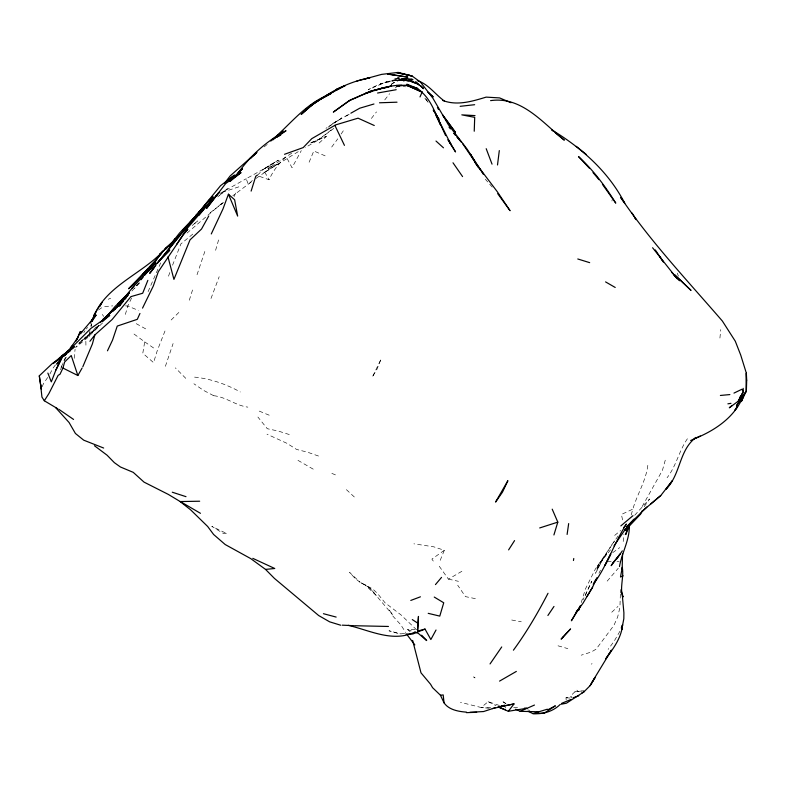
<?xml version="1.0" encoding="UTF-8"?>
<svg xmlns="http://www.w3.org/2000/svg" width="786" height="786" viewBox="0 0 786 786"><rect width="100%" height="100%" fill="white"/><g stroke="black" fill="none" stroke-linecap="round" stroke-linejoin="round"><path stroke-width="0.59" stroke-dasharray="3.93 2.95" d="M74.189 358.377L75.092 349.141M620.36 594.196L619.977 605.829M620.37 593.017L620.4 589.48M719.917 338.068L720.752 329.599M623.21 541.554L623.966 534.244M85.929 345.201L85.762 337.086L89.26 336.565L90.017 330.071M647.821 465.322C645.964 480.816 637.171 494.247 632.858 509.073M611.95 201.049L612.156 199.772M134.013 334.03L144.703 341.871L142.797 353.238L153.555 362.621L157.298 350.556L165.394 329.953M89.26 336.565L90.105 331.918M91.166 326.111L91.589 323.793M60.551 369.734L62.988 362.926M90.911 325.895L91.353 323.812M619.751 608.138L617.668 616.981L613.886 625.42L596.161 649.108L591.219 652.056L581.178 655.19M665.261 460.164L662.431 470.323L641.474 507.776M631.178 515.027L632.681 509.662M90.98 326.701L91.618 324.451M125.357 314.449L127.784 306.049L131.95 297.285M215.59 250.331L219.323 237.401M581.237 602.587L585.432 588.93L595.395 569.015L614.701 540.886M189.288 300.262L193.15 288.059M204.832 251.461L196.883 275.198M165.384 366.335L173.107 343.521M210.992 298.503L219.196 276.701M168.479 276.21L170.11 271.818M172.547 265.236L180.908 243.896L193.287 233.697M619.967 631.197L613.994 641.464L608.118 649.393M440.189 560.349L444.316 550.298L433.774 546.83L413.908 543.814M148.073 291.685L161.828 260.245M309.114 162.25L313.81 150.981L326.111 156.267M63.971 360.705L65.434 357.325M42.159 386.702L43.564 383.46L49.341 375.079M234.061 196.628L236.095 192.187M585.148 595.857L591.799 581.159L583.006 599.797M644.215 506.724L649.56 498.972L633.496 516.589M61.023 367.357L63.98 361.491M64.472 360.519L67.213 355.4M598.952 573.22L600.514 570.135M49.852 374.097L52.908 368.261L56.307 363.761M291.665 153.211L267.898 168.705L279.177 163.704L263.585 169.088L257.189 175.543L269.097 179.778C272.988 170.857 278.991 163.174 286.133 156.64L292.019 167.713L301.303 150.617M687.416 438.745C678.957 450.889 676.333 466.049 667.068 477.75M83.788 332.625L85.006 330.651M341.114 134.052L343.787 130.093M618.12 535.973L611.488 545.189L596.368 569.938L603.707 557.51L607.323 552.755L597.281 566.5L603.707 557.51L595.533 573.279L601.83 560.497L611.439 548.736M331.692 147.051L337.774 138.827M371.365 118.46L376.494 111.887M384.747 99.91L389.63 93.681M607.156 581.149L618.277 568.239M86.293 329.01L87.59 327.369M138.994 282.881L131.92 291.075M139.78 282.773L134.504 288.364M96.393 326.76L87.6 336.182L76.35 346.38M136.351 285.485L137.953 283.844M98.82 325.345L87.6 336.182L93.396 330.827L78.669 343.403M252.345 180.446L248.317 184.523L246.215 178.717L263.143 169.324L269.097 179.778M102.642 322.85L86.941 338.216L75.594 347.55M171.151 320.02L180.21 311.118M99.183 325.512L91.412 332.95L99.213 325.492M581.945 690.953L574.851 691.857L570.43 696.062L571.412 697.477M319.116 143.042L326.485 136.391M611.744 612.255L617.973 606.409M395.338 87.904L397.274 86.234M79.661 342.421L86.175 336.85L81.695 340.662M219.51 195.38L227.4 188.669L217.693 196.932M499.454 705.484L488.135 701.692L481.17 707.518L460.439 702.281M614.662 535.433L620.675 530.491M333.824 128.364L317.554 140.478L305.145 147.621M221.367 203.741L186.754 233.295M251.206 181.979L232.774 195.832M220.345 204.871L224.089 201.943M210.039 212.898L222.9 202.876M264.116 146.864L268.969 143.101M331.24 129.955L319.254 139.142L310.067 143.278L326.18 136.41L309.527 143.465M328.076 127.194L341.851 117.88L325.954 128.334M256.01 178.422L268.999 169.471M612.697 552.666L619.702 547.626M98.486 309.998L102.239 307.346M444.316 550.298L431.878 559.111L433.43 561.263M391.222 84.338L396.134 81.164L410.39 78.286L412.316 78.865M391.163 84.456L396.134 81.164L410.39 78.286C395.555 78.541 381.239 82.589 368.241 89.633L386.751 81.793L380.395 83.876L397.107 80.113L387.862 81.577C400.064 79.435 414.34 78.462 423.654 88.219M272.85 166.966L263.457 173.067L299.083 151.138M403.542 81.469L405.792 80.044M269.834 165.365L278.303 160.197L263.909 169.01L272.496 163.773M265.265 168.184L278.303 160.197M219.874 193.523L246.215 178.717M439.227 566.215L448.433 579.135L462.492 570.931M332.537 123.549L349.908 113.901L345.457 116.23M591.229 664.131L592.094 663.679M108.183 299.279L110.688 298.218M632.376 509.348L621.412 514.457L622.876 521.413M238.885 186.832L223.578 191.872M574.851 691.857L584.293 690.697M566.166 699.962L565.999 697.791L571.805 696.887M404.682 633.378L400.035 633.997L388.972 630.775L400.536 633.88M104.666 306.569L112.752 305.872M607.745 561.735L611.203 561.597M616.971 561.371L619.28 561.273M410.223 631.806L407.669 629.586L416.924 629.311M490.67 707.626L481.17 707.518L490.1 708.373M565.999 697.791L570.724 698.106M513.661 707.341L519.634 707.773M125.514 305.872L127.784 306.049L138.483 310.441M403.218 86.499L405.615 86.833M194.574 377.123C210.658 378.734 226.23 384.187 240.329 391.988M527.612 709.955L529.872 710.318M511.706 620.007L521.305 621.785M475.383 598.647L465.479 596.623L457.707 585.226M448.433 579.135L458.484 581.326M213.704 395.702C226.014 396.959 235.653 405.566 247.885 407.138M558.001 645.797L567.846 648.627M289.297 434.55L278.165 431.023L267.289 428.714L257.887 417.022M318.517 456.037L307.424 452.156L296.607 449.445L286.939 443.314L266.975 434.167M407.669 629.586L411.884 631.07M259.223 411.098L269.952 415.509M331.82 473.378L336.939 475.501M421.178 86.155L406.313 79.592L401.057 79.091L418.879 83.984L407.521 79.926L391.281 80.447C402.815 78.62 415.195 79.592 423.752 88.464M488.135 701.692L496.113 705.71M313.26 469.183L296.391 459.446M213.615 395.663L203.564 390.396L193.887 383.755M136.214 323.665L147.935 330.11M505.506 708.078L503.03 701.8L505.997 703.588M423.399 88.209L409.025 79.18L393.648 78.747L409.025 79.18L413.937 79.976L423.556 88.111M503.03 701.8L505.781 703.588M144.703 341.871L155.53 349.308M185.791 378.361L175.327 367.838M423.3 88.602L416.069 82.894L408.573 79.101L420.569 85.664L423.29 88.15M423.575 88.72L413.937 79.976L397.49 77.745L409.025 79.18L420.569 85.664L425.049 90.862M346.39 489.649L356.431 498.923M492.272 187.117L485.335 179.237M416.619 629.832L400.988 614.888L385.061 602.803L377.467 593.44L372.711 588.93L360.106 582.239L369.626 587.859L376.563 595.68L364.684 584.627L369.626 587.859L392.332 614.446L389.404 610.054L393.059 616.312L400.801 624.782L405.733 632.534M576.885 690.118L578.241 691.739M424.862 98.112L428.537 102.652M425.884 99.115L428.567 103.005M102.337 314.439L103.693 316.434M677.336 273.125L678.377 276.141M380.699 359.929L376.985 369.233L372.22 377.309L380.699 359.929M197.63 220.974L192.354 225.425L197.63 220.974M402.461 80.084L397.539 80.074L411.324 80.84L422.947 87.511L416.069 82.894L402.461 80.084M226.388 533.389L223.165 533.36L211.807 526.355L226.388 533.389M360.116 582.249L355.37 578.742L349.574 572.395L360.047 582.2M474.999 677.896L473.722 676.942L474.999 677.896"/><path stroke-width="1.18" d="M474.233 131.223L474.705 117.36L461.804 114.854L475.029 115.601M417.602 631.089L418.457 616.46L417.602 631.089L425.02 629.075L430.856 639.529L436.024 630.008M622.148 569.595L622.561 553.472M629.37 525.981C629.517 540.228 621.923 552.696 619.476 566.519M497.509 164.972L499.307 150.588M567.109 534.441L568.671 523.584M573.446 560.516L573.77 558.482M621.274 628.004L622.571 624.811C621.549 636.365 615.016 646.249 608.295 655.327M622.571 624.811L621.716 629.674L623.819 618.759L623.897 612.825L622.532 597.841L623.052 596.545L621.392 591.19M92.011 321.464C102.042 287.145 141.008 275.031 163.498 250.744M91.952 321.327L92.434 319.145L90.41 323.056M147.847 280.347L142.688 293.237L130.898 296.636L112.103 319.548L94.86 334.944L92.384 343.963L82.785 366.826M57.761 408.779L44.311 400.762L48.909 393.55L58.125 375.374L60.011 374.234L62.939 368.054L64.639 362.012L71.231 355.537L77.853 375.521L82.058 368.123M627.012 529.872L625.695 534.559L629.547 525.746M623.16 575.843L620.478 577.022L622.296 567.394C623.996 577.268 619.879 586.602 622.424 596.643L623.052 596.545M92.905 319.951L94.831 313.211L92.748 319.568M553.914 534.961L557.805 522.13L552.204 509.161M742.691 397.352C734.271 417.602 714.317 430.826 694.519 438.706L695.924 437.409M251.127 191.096L255.794 176.172L257.336 175.15M742.76 397.362L741.679 400.654L743.625 395.368M93.465 317.839L93.829 316.748M740.392 396.232L738.811 400.752L729.3 407.806L732.09 405.448M580.068 606.006L578.437 610.575L580.726 605.436M228.431 194.211L237.657 216.101L234.631 199.762L228.431 194.211L222.988 208.938L211.277 233.953M744.254 393.648L741.316 401.617L746.366 390.996L746.336 373.114L740.717 355.066L735.293 341.212L722.383 321.052C687.495 280.651 650.68 241.754 620.645 197.374L624.762 203.299C608.619 171.839 581.611 147.886 551.752 129.886L553.55 131.35M102.848 321.268L109.765 315.314L90.96 328.342L62.261 357.06L55.885 370.078L51.296 381.898L47.867 373.075M94.202 315.795L96.953 310.048M77.077 339.414L80.221 331.771L82.019 331.8L96.177 315.039L92.787 320.03M420.009 96.914L422.111 92.139L417.592 88.504L406.883 84.181M76.075 341.065L80.221 331.771L80.565 333.873L82.019 331.8M139.957 313.447L137.295 319.322L117.252 326.082L112.526 340.142L107.476 350.802M586.936 596.574L592.536 587.299L596.898 577.69M642.172 510.929L640.639 514.083L625.371 530.196L628.712 526.63M55.885 370.078L62.261 357.06L56.749 364.173L58.361 362.719M142.541 308.112L153.319 285.996L158.31 271.71L183.757 234.031L187.697 229.345L183.757 234.031M595.817 579.41L593.253 584.371C607.175 565.871 613.837 543.352 626.432 524.085L623.671 527.642M548.019 593.273C537.821 612.982 526.532 632.298 513.415 650.189M738.231 401.145L743.33 391.467L743.153 388.333M590.129 685.628L595.071 677.493L590.129 685.628L583.87 691.935L566.421 703.205L561.283 704.207M99.832 306.442L102.092 302.266L98.24 308.102M208.752 215.993L201.521 229.05L190.016 239.868L173.932 279.394L167.968 256.875M69.188 349.947L77.667 337.705M577.631 609.946L571.383 620.793L580.137 606.664M737.297 406.234L734.969 410.223L737.523 406.568M592.536 587.299L582.937 603.304L576.207 612.333L580.088 606.635M508.611 549.886L514.565 540.591M155.903 265.206L149.723 273.371L156.886 263.094L169.805 250.105L158.634 261.473L192.157 220.355L182.342 232.499L161.749 252.267L152.17 266.277L147.611 271.691L155.127 262.534C143.583 277.448 128.383 289.179 119.452 306.137L123.618 300.832M606.232 658.128L611.449 650.199L591.318 683.388M153.663 268.114L154.233 267.24L151.059 271.71M176.526 244.593L187.579 227.989L214.126 196.952L198.966 215.325M547.901 615.487L553.983 606.448M490.042 663.944L501.723 646.957M616.656 558.944L622.335 550.858M193.317 220.109L194.682 218.243M197.414 214.509L209.066 200.066L211.974 197.876M169.658 245.753L179.454 233.118L204.164 207.052L198.819 212.721M225.346 182.961L226.712 181.134L234.474 175.082L220.542 185.692L182.342 232.499M614.033 545.877L625.882 528.418L624.497 530.481L634.086 519.182M169.609 245.861L170.975 244.043L169.501 245.841M605.554 659.061L607.588 656.33M194.918 217.751L200.332 211.139L198.848 213.016M157.397 263.271L177.076 239.082M224.639 183.118L230.21 175.887L253.878 154.881M501.458 705.897L504.72 705.661L498.206 706.948L508.336 711.271L514.015 703.922L492.341 708.589M89.909 341.291L94.86 334.944M177.891 238.158L180.122 235.328M196.048 216.13L206.374 203.299L212.633 196.864M140.999 279.777L143.17 277.094M144.614 275.306L155.166 263.035M196.068 216.121L202.169 208.663M198.072 214.381L204.871 206.423L195.911 215.384L202.11 209.469M107.869 315.127L114.933 306.638L129.012 292.706M148.534 271.416L153.221 265.796M185.958 228.323L176.093 238.865L164.981 248.877L174.237 241.489M188.267 225.553L191.342 221.868M192.884 220.021L194.427 218.184M435.454 584.597L441.555 577.376M127.754 295.182L118.637 305.508L111.926 311.728M124.974 299.181L126.291 297.639M122.793 299.417L129.081 292.687M127.597 295.31L122.036 301.755L100.166 322.624M117.399 306.56L129.366 292.864M182.332 231.055L187.029 225.749M202.621 208.85L196.952 215.236L202.346 209.44M118.686 305.125L127.98 295.32M134.347 285.426L131.763 288.324M199.497 211.925L189.819 222.654L200.43 211.061M139.977 277.586L128.59 288.767L147.611 269.274L142.276 275.139M642.231 511.224L660.869 495.426L672.236 480.845L666.066 489.147C680.735 474.557 678.819 450.407 695.649 437.733M70.367 347.844L72.617 345.378M153.535 264.803L154.94 263.29M201.236 210.334L204.871 206.423M143.307 274.009L148.073 268.93M149.654 267.23L153.624 262.996M64.177 355.223L67.321 351.882L74.719 346.567M111.592 311.344L102.131 321.356L104.538 318.851M632.042 521.491L626.55 527.052L633.86 519.33M161.69 253.397L133.541 284.355L139.947 277.645M240.585 170.552L242.245 168.843L237.529 173.824C250.233 155.736 266.542 141.067 286.025 130.712L276.947 137.147M230.013 181.369L241.047 172.606L225.68 183.56L206.6 208.378L218.911 192.472L215.649 196.235L219.51 192.246M232.135 179.257L242.245 168.843M230.622 180.8L238.924 172.252M116.328 307.424L120.071 303.553L112.683 311.05L115.031 308.908M116.416 307.336L125.622 297.865M165.826 249.074L173.048 241.99M169.304 246.028L170.935 244.367M646.849 506.999L626.707 526.895M125.986 295.723L117.605 304.094L128.884 292.893M120.543 301.146L128.943 292.834M277.409 136.135L279.826 133.767M172.124 243.247L173.637 241.764M114.628 309.399L115.945 308.122M127.489 295.084L125.966 296.558L127.676 294.917M277.124 136.273L282.95 130.643M63.695 354.859L68.785 349.947M229.895 181.134L236.046 175.258M276.918 136.518L278.45 135.064L272.988 139.859M39.3 375.836L41.216 388.854L39.3 375.836L52.377 363.476L67.439 352.934M256.236 153.162L249.899 158.684L251.53 157.22M73.864 347.235L61.554 356.019L53.242 363.564L65.729 354.496M249.899 158.684L257.002 152.356M169.579 245.301L171.358 243.719M164.245 250.233L159.774 254.163L160.157 253.839M109.293 313.889L102.907 319.499L109.225 314.056M112.034 311.482L114.766 309.085M270.767 141.077C288.826 125.868 303.15 106.375 325.168 96.197C338.805 87.207 354.005 80.791 370.059 77.696L356.854 81.037M63.745 354.918L67.321 351.882M650.553 504.131L660.741 495.573M739.557 399.16L743.291 396.016L738.811 400.752L743.33 391.467L741.866 389.286L733.977 393.098M620.842 525.903L632.976 515.685M306.196 108.979L317.731 101.04L315.559 102.534M63.44 356.117L66.034 354.152L63.44 356.117L65.248 354.732M67.94 352.659L70.642 350.576M63.754 354.997L72.744 348.227M560.251 704.403C552.99 711.507 542.91 714.484 532.859 713.6L528.546 711.507M61.554 356.019L72.587 348.178M342.893 86.568L336.084 89.584L345.329 85.527L325.433 96.049L309.586 106.022M284.522 154.292L303.229 147.581L311.767 138.65L335.593 124.915L358.062 118.175L374.264 125.505M499.552 681.108L516.343 671.421M350.861 113.194L359.772 108.193L373.959 103.998M325.168 96.197L334.551 91.097M336.644 89.968L341.851 87.138M548.038 709.689L555.378 705.828L544.305 713.108L532.859 713.6L547.361 709.198M581.699 693.075L583.87 691.935M274.373 138.208L280.71 135.123M690.658 440.514L700.257 436.014M515.714 709.237L520.155 711.32L534.47 705.052M571.186 699.373L561.774 703.283M425.02 629.075L412.778 634.017L405.831 634.007M410.783 600.435L420.431 596.81M495.416 707.675L483.587 711.546L469.969 712.283M573.043 697.791L578.771 695.807M539.697 527.946L557.805 522.13M372.033 91.382L365.097 93.603C381.554 87.708 400.516 81.263 417.592 88.504L415.195 88.17M374.342 90.645L382.438 88.061L388.304 87.256M415.126 631.964C393.039 642.81 370.068 630.441 348.247 625.322M364.527 79.062L381.662 74.375L398.197 72.4L412.119 76.036L420.51 82.137L432.801 98.073L448.285 124.61L467.041 149.026L483.528 174.305L482.201 172.458M514.015 703.922L498.206 706.948L505.319 709.768M377.565 93.023L396.193 89.712M727.895 403.827L730.96 403.346M396.508 86.126L406.784 85.242L422.111 92.139L406.784 85.242M508.336 711.271L526.797 708.294L524.409 708.127M460.134 106.316L474.656 104.705M412.66 640.443L420.991 672.826L430.59 684.282L432.575 687.681L440.435 695.227L443.196 694.922L444.051 702.851C448.855 709.886 458.474 711.546 466.452 712.136M729.88 394.572L720.389 395.456M94.448 445.731L107.043 455.173L114.373 462.669L120.415 466.982L133.237 472.347L144.044 482.132L168.312 494.404L179.876 501.36L190.615 509.819L207.661 526.473L213.605 534.48L225.218 544.551L250.714 558.6L265.54 569.408L274.746 568.494L252.787 558.345M379.5 102.789L397.018 102.19M466.422 712.647L476.65 712.303M538.901 711.762L520.155 711.32M199.673 501.222L180.308 501.547L200.469 513.307M388.441 626.462L354.948 625.735M490.602 100.628C521.55 96.059 542.713 122.852 564.328 140.144L555.348 132.814M401.951 85.291L396.036 85.497L399.632 85.998M342.244 625.165L354.024 625.705M442.715 100.451C457.069 106.022 472.17 101.355 486.151 97.12L499.611 97.916L511.038 102.73M428.213 613.345L439.777 616.106L443.736 602.783L434.245 597.065M323.429 613.699L336.153 617.069M340.741 625.234L329.668 621.844L318.684 615.546L274.442 578.417L265.54 569.408M577.769 258.977L589.677 262.652M172.281 492.213L185.997 496.664M415.057 632.18L418.309 633.349L426.69 640.561L421.65 635.196M103.664 448.04L83.709 440.17L75.417 433.469L69.08 422.514L55.747 407.738M417.346 80.594C428.37 84.082 435.139 94.359 444.228 100.922M62.939 368.054L77.853 375.521M605.574 281.899L615.222 287.47M412.296 619.584L418.486 623.642M407.855 84.819L409.791 86.096M58.871 409.329L73.56 419.429M576.266 146.363L586.346 154.518M428.036 92.306L433.184 96.924L428.213 92.404M435.994 141.038L443.481 147.817M671.706 272.378L679.723 280.74L673.641 274.334L652.596 247.737M453.964 133.355L455.595 135.153M455.674 135.192L454.082 133.424L455.497 135.172M422.259 92.552C431.435 101.276 435.542 113.439 440.484 124.738L435.916 115.395M593.008 172.556L598.942 179.65M456.971 136.941L461.382 142.227M497.715 193.68L510.075 210.707L497.214 191.617L474.518 161.631L480.875 170.611M589.294 168.116L578.496 156.561C593.292 170.071 605.24 186.184 615.772 203.142L602.449 184.356M449.002 127.106L450.427 128.914M407.58 635.442L414.831 644.903M462.846 143.985L475.471 162.604L470.509 154.311L477.908 166.956M453.001 162.781L462.571 176.595M659.67 256.452L663.335 261.925M655.298 249.909L663.197 261.709M447.804 139.731L455.546 151.934L449.12 141.018L451.125 144.811L438.175 119.167L445.593 135.585M44.311 400.762L41.933 397.048L40.548 384.108M433.184 110.06L439.05 119.393L433.754 110.453M632.121 213.094L636.041 219.628L634.941 217.781M437.419 107.515L438.549 109.519M334.875 125.367L344.445 145.361M440.435 695.227L444.051 702.851M486.19 148.682L492.036 164.156M746.7 380.188L746.366 390.996L736.521 405.664L746.366 390.996L746.336 373.114L746.7 380.188M507.805 480.855L502.46 492.174L495.583 502.067L507.805 480.855M610.693 554.218L604.925 565.419L610.693 554.218M613.198 562.53L611.154 565.684L620.085 554.071L613.198 562.53M175.445 238.492L169.747 245.831L175.445 238.492M562.864 637.22L561.116 639.146L570.577 628.908L562.864 637.22M313.978 103.202L301.166 114.442L315.402 102.072L331.279 93.377L315.402 102.072L309.871 106.395L319.814 99.606L313.978 103.202M349.053 100.814L333.323 112.113L350.134 100.097L370.285 91.294L391.497 86.028L371.493 90.93L349.053 100.814M393 74.798L387.498 74.09L407.846 77.156L393 74.798M408.975 75.289L396.527 72.567L412.119 76.036L408.975 75.289M682.985 282.606L674.752 274.923L691.032 290.407L682.985 282.606M458.867 138.739L457.226 136.941L458.867 138.739M676.756 278.185L673.641 274.334L677.168 278.745L676.756 278.185M455.487 132.421L442.675 115.051L455.487 132.421"/></g></svg>
